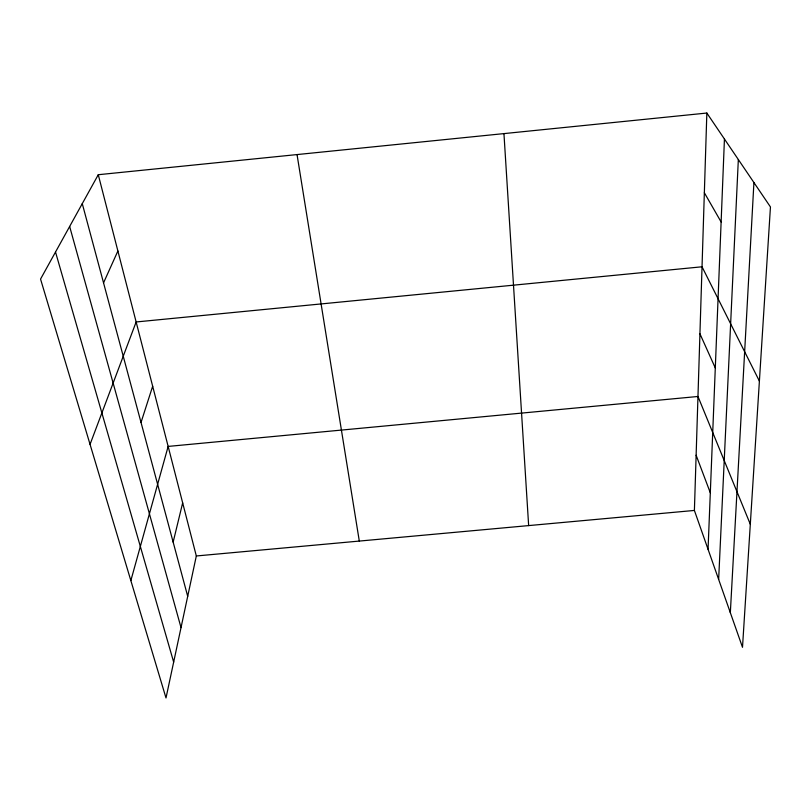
<?xml version="1.0" encoding="UTF-8"?>
<svg xmlns="http://www.w3.org/2000/svg" width="811" height="811" viewBox="0 0 811 811"><rect width="100%" height="100%" fill="white"/><g stroke="black" fill="none" stroke-linecap="round" stroke-linejoin="round"><path stroke-width="1.22" d="M706.847 113.043L770.45 206.947L742.501 647.3L694.398 510.443L706.847 113.043L98.273 174.72L40.55 279.085L166.002 697.957L196.323 555.971L98.273 174.72M708.054 549.29L724.436 139.016M718.647 579.439L738.334 159.534M730.336 612.69L753.926 182.546M173.149 542.113L182.668 502.881M130.855 580.585L168.151 446.415L697.967 396.478L750.307 524.251M141.023 422.46L152.671 386.239M90.051 444.367L136.136 321.967L702.032 266.789L759.4 381.119M103.534 282.857L117.889 251.015M196.323 555.971L694.398 510.443M704.353 192.754L721.121 221.971M699.934 333.797L715.292 367.951M696.132 455.245L710.314 492.794M55.513 252.028L173.666 662.1M69.645 226.472L181.025 627.623M82.276 203.642L187.706 596.338M297.039 154.577L359.303 541.079M503.945 133.612L528.65 525.599"/></g></svg>
